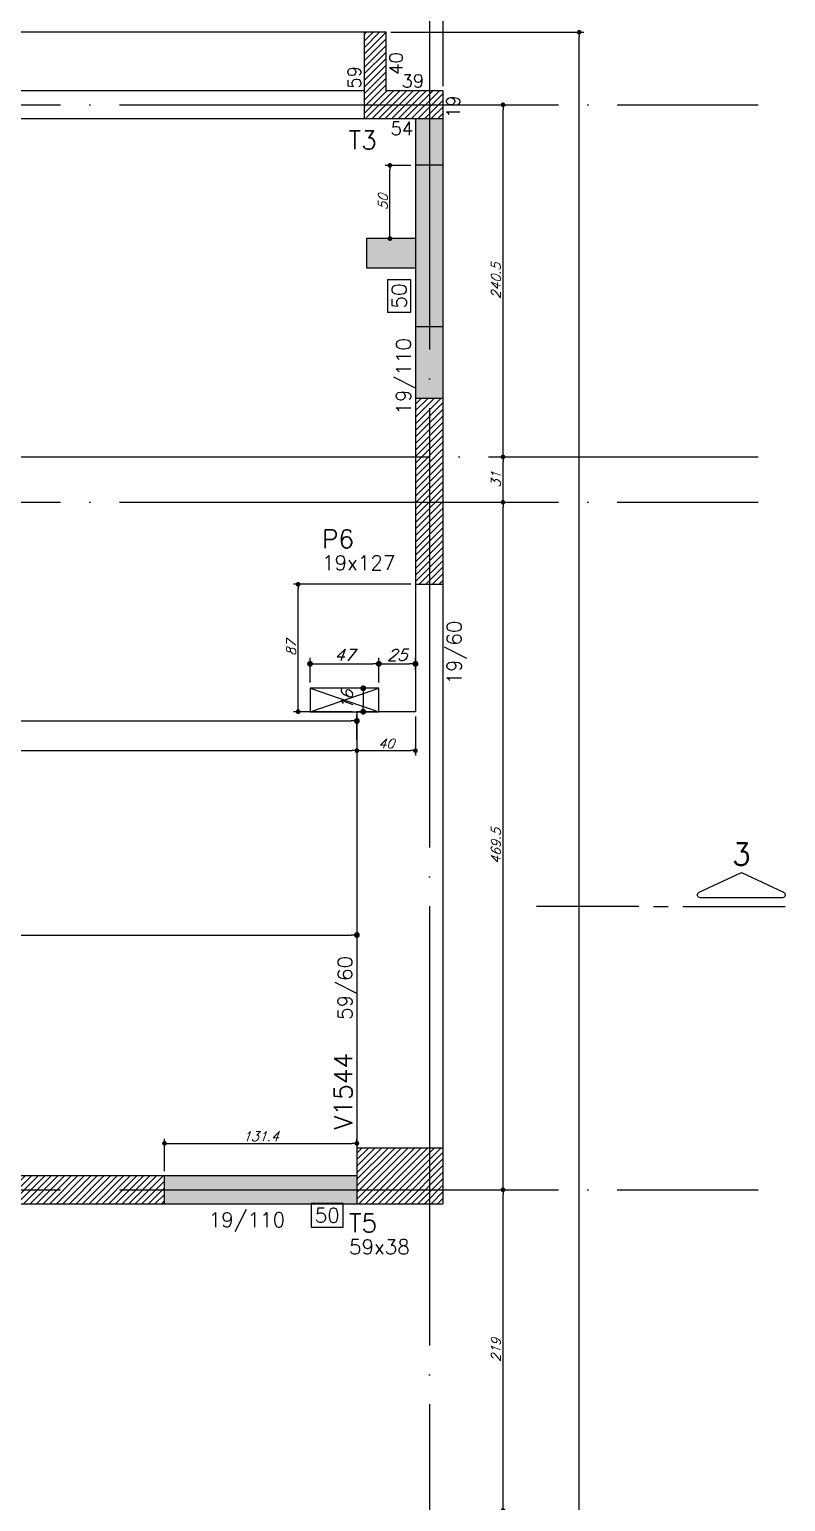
# Model space of a CAD drawing. Header units: millimetres. Extents: x -2368 to 4502, y -1988 to 2217.
# Drawn here: x 2552 to 3069, y 661 to 1666 of the extents above; entities that cross this region are included whole.
import ezdxf
from ezdxf.enums import TextEntityAlignment as Align

# ---------------------------------------------------------------- set-up
doc = ezdxf.new("R2010")
doc.units = ezdxf.units.MM
doc.header["$LTSCALE"] = 50
doc.linetypes.add('EIXO', pattern=[6.8, 6, -0.4, 0, -0.4])
for name, color, linetype in [('F-CORTE', 4, 'Continuous'), ('F-CORTE-INDICAÇÃO', 4, 'Continuous'), ('F-COTAS', 106, 'Continuous'), ('F-COTAS-FUROS', 50, 'Continuous'), ('F-DESNIVEL-1', 254, 'Continuous'), ('F-EIXO', 12, 'EIXO'), ('F-LAJES', 3, 'Continuous'), ('F-PILARES-DIM', 172, 'Continuous'), ('F-PILARES-HACH', 174, 'Continuous'), ('F-PILARES-NOME', 170, 'Continuous'), ('F-PILARES-S', 170, 'Continuous'), ('F-SOLIDO-CORTE', 71, 'Continuous'), ('F-TEXTO', 6, 'Continuous'), ('F-VIGAS', 3, 'Continuous'), ('F-VIGAS-DIM', 2, 'Continuous'), ('F-VIGAS-NOME', 4, 'Continuous'), ('F-VÃO', 1, 'Continuous')]:
    doc.layers.add(name, color=color, linetype=linetype)
doc.styles.add('CP-TEXT-INCL', font='romans.shx', dxfattribs={"oblique": 20})
doc.styles.add('MCP', font='romans.shx')
doc.styles.add('ROMANS', font='romans.shx')
doc.dimstyles.new('CP-COTAS-50', dxfattribs={"dimscale": 0.64, "dimtxt": 10, "dimasz": 5, "dimexe": 5, "dimexo": 5, "dimgap": 2.5, "dimtad": 1, "dimdec": 1, "dimdsep": 46, "dimtxsty": 'CP-TEXT-INCL', "dimblk1": 'DOT', "dimblk2": 'DOT', "dimsah": 1, "dimcen": 9, "dimclrd": 256, "dimclre": 256, "dimclrt": 256, "dimadec": 0, "dimazin": 0, "dimtfac": 1, "dimtdec": 1, "dimtmove": 2, "dimatfit": 3, "dimldrblk": 'DOT', "dimfxl": 0, "dimtolj": 1, "dimarcsym": 0})
doc.dimstyles.new('CP-COTAS-50-FUROS', dxfattribs={"dimscale": 0.8, "dimtxt": 10, "dimasz": 5, "dimexe": 5, "dimexo": 5, "dimgap": 2.5, "dimtad": 1, "dimdec": 0, "dimdsep": 46, "dimtxsty": 'CP-TEXT-INCL', "dimblk1": 'DOT', "dimblk2": 'DOT', "dimsah": 1, "dimcen": 9, "dimclrd": 256, "dimclre": 256, "dimclrt": 256, "dimadec": 0, "dimazin": 0, "dimtfac": 1, "dimtdec": 0, "dimtmove": 2, "dimatfit": 3, "dimldrblk": 'DOT', "dimfxl": 0, "dimtolj": 1, "dimarcsym": 0})

# ---------------------------------------------------------------- blocks, each defined once
blk = doc.blocks.new('*U5')
at = {"layer": 'F-VIGAS-DIM', "color": 1}
blk.add_lwpolyline([(0, 0), (22, 0), (22, 16), (0, 16)], close=True, dxfattribs=at)
at = {"layer": 'F-VIGAS-DIM', "style": 'MCP'}
blk.add_attdef('DIM', text='', height=10, dxfattribs=at).set_placement((11, 8), align=Align.MIDDLE_CENTER)
blk = doc.blocks.new('*U7')
at = {"layer": 'F-CORTE-INDICAÇÃO'}
for p, q in [((70, 0), (0, 0)), ((80, 0), (90, 0)), ((100, 0), (170, 0))]:
    blk.add_line(p, q, dxfattribs=at)
blk.add_lwpolyline([(112, 6, -0.802585), (111.2, 9.8), (140, 23.3), (168.8, 9.8, -0.802585), (168, 6)], format="xyb", close=True, dxfattribs=at)
at = {"layer": 'F-CORTE-INDICAÇÃO', "style": 'ROMANS'}
blk.add_attdef('CORTE', text='', height=15, dxfattribs=at).set_placement((140, 35.8), align=Align.MIDDLE_CENTER)
at = {"layer": 'F-CORTE-INDICAÇÃO', "color": 2, "style": 'ROMANS'}
blk.add_attdef('FOLHA', text='', height=12, dxfattribs=at).set_placement((140, -10), align=Align.MIDDLE_CENTER)
blk = doc.blocks.new('*U17')
at = {"layer": 'F-EIXO'}
blk.add_line((0, 0), (0, -2728.6), dxfattribs=at)
at = {"layer": 'F-TEXTO', "style": 'ROMANS'}
blk.add_attdef('EIXO', text='', height=17.5, rotation=360, dxfattribs=at).set_placement((0, 28.2), align=Align.MIDDLE_CENTER)
blk = doc.blocks.new('*U13')
at = {"layer": 'F-EIXO'}
blk.add_line((0, 0), (4857.5, 0), dxfattribs=at)
at = {"layer": 'F-TEXTO', "style": 'ROMANS'}
blk.add_attdef('EIXO', text='', height=17.5, dxfattribs=at).set_placement((-28.2, 0), align=Align.MIDDLE_CENTER)
blk = doc.blocks.new('*U14')
at = {"layer": 'F-EIXO'}
blk.add_line((0, 0), (4945.5, 0), dxfattribs=at)
at = {"layer": 'F-TEXTO', "style": 'ROMANS'}
blk.add_attdef('EIXO', text='', height=17.5, dxfattribs=at).set_placement((-28.2, 0), align=Align.MIDDLE_CENTER)
blk = doc.blocks.new('_DOT')
at = {"color": 0, "linetype": 'ByBlock'}
blk.add_line((-0.5, 0), (-1, 0), dxfattribs=at)
at = {"color": 0, "linetype": 'ByBlock', "const_width": 0.5}
blk.add_lwpolyline([(-0.25, 0, 1), (0.25, 0, 1)], format="xyb", close=True, dxfattribs=at)
blk = doc.blocks.new('*D117')
at = {"layer": 'DEFPOINTS', "color": 0, "transparency": 16777216}
for p in [(2070, 1173.9), (2776, 1173.9), (2776, 1173.9)]:
    blk.add_point(p, dxfattribs=at)
at = {"layer": 'F-COTAS', "lineweight": -2, "transparency": 16777216}
blk.add_line((2073.2, 1173.9), (2772.8, 1173.9), dxfattribs=at)
at = {"layer": 'F-COTAS', "lineweight": -2, "transparency": 16777216, "xscale": 3.2, "yscale": 3.2, "zscale": 3.2, "rotation": 180}
blk.add_blockref('_DOT', (2070, 1173.9), dxfattribs=at)
at = {"layer": 'F-COTAS', "lineweight": -2, "transparency": 16777216, "xscale": 3.2, "yscale": 3.2, "zscale": 3.2}
blk.add_blockref('_DOT', (2776, 1173.9), dxfattribs=at)
at = {"layer": 'F-COTAS', "transparency": 16777216, "insert": (2423, 1178.7), "char_height": 6.4, "attachment_point": 5, "style": 'CP-TEXT-INCL'}
blk.add_mtext('\\A1;706', dxfattribs=at)
blk = doc.blocks.new('*D146')
at = {"layer": 'DEFPOINTS', "color": 0, "transparency": 16777216}
for p in [(2735.9, 1287.5), (2816, 1287.5), (2776, 1200.5)]:
    blk.add_point(p, dxfattribs=at)
at = {"layer": 'F-COTAS', "lineweight": -2, "transparency": 16777216}
for p, q in [((2812.8, 1287.5), (2732.7, 1287.5)), ((2735.9, 1203.7), (2735.9, 1284.3)), ((2772.8, 1200.5), (2732.7, 1200.5))]:
    blk.add_line(p, q, dxfattribs=at)
at = {"layer": 'F-COTAS', "lineweight": -2, "transparency": 16777216, "xscale": 3.2, "yscale": 3.2, "zscale": 3.2}
for p, rotation in [((2735.9, 1287.5), 90), ((2735.9, 1200.5), 270)]:
    blk.add_blockref('_DOT', p, dxfattribs=dict(at, rotation=rotation))
at = {"layer": 'F-COTAS', "transparency": 16777216, "insert": (2731.1, 1244), "char_height": 6.4, "attachment_point": 5, "rotation": 90, "style": 'CP-TEXT-INCL'}
blk.add_mtext('\\A1;87', dxfattribs=at)
blk = doc.blocks.new('*D147')
at = {"layer": 'DEFPOINTS', "color": 0, "transparency": 16777216}
for p in [(2776, 1200.5), (2816, 1200.5), (2816, 1173.9)]:
    blk.add_point(p, dxfattribs=at)
at = {"layer": 'F-COTAS', "lineweight": -2, "transparency": 16777216}
for p, q in [((2776, 1197.3), (2776, 1170.7)), ((2816, 1197.3), (2816, 1170.7)), ((2779.2, 1173.9), (2812.8, 1173.9))]:
    blk.add_line(p, q, dxfattribs=at)
at = {"layer": 'F-COTAS', "lineweight": -2, "transparency": 16777216, "xscale": 3.2, "yscale": 3.2, "zscale": 3.2, "rotation": 180}
blk.add_blockref('_DOT', (2776, 1173.9), dxfattribs=at)
at = {"layer": 'F-COTAS', "lineweight": -2, "transparency": 16777216, "xscale": 3.2, "yscale": 3.2, "zscale": 3.2}
blk.add_blockref('_DOT', (2816, 1173.9), dxfattribs=at)
at = {"layer": 'F-COTAS', "transparency": 16777216, "insert": (2796, 1178.7), "char_height": 6.4, "attachment_point": 5, "style": 'CP-TEXT-INCL'}
blk.add_mtext('\\A1;40', dxfattribs=at)
blk = doc.blocks.new('*D148')
at = {"layer": 'DEFPOINTS', "color": 0, "transparency": 16777216}
for p in [(2798.6, 1573.6), (2816, 1573.6), (2805.9, 1523.6)]:
    blk.add_point(p, dxfattribs=at)
at = {"layer": 'F-COTAS', "lineweight": -2, "transparency": 16777216}
for p, q in [((2812.8, 1573.6), (2795.4, 1573.6)), ((2798.6, 1526.8), (2798.6, 1570.4)), ((2802.7, 1523.6), (2795.4, 1523.6))]:
    blk.add_line(p, q, dxfattribs=at)
at = {"layer": 'F-COTAS', "lineweight": -2, "transparency": 16777216, "xscale": 3.2, "yscale": 3.2, "zscale": 3.2}
for p, rotation in [((2798.6, 1573.6), 90), ((2798.6, 1523.6), 270)]:
    blk.add_blockref('_DOT', p, dxfattribs=dict(at, rotation=rotation))
at = {"layer": 'F-COTAS', "transparency": 16777216, "insert": (2793.8, 1548.6), "char_height": 6.4, "attachment_point": 5, "rotation": 90, "style": 'CP-TEXT-INCL'}
blk.add_mtext('\\A1;50', dxfattribs=at)
blk = doc.blocks.new('*D150')
at = {"layer": 'DEFPOINTS', "color": 0, "transparency": 16777216}
for p in [(2776, 905.7), (2776, 902.5), (2644.6, 883.5)]:
    blk.add_point(p, dxfattribs=at)
at = {"layer": 'F-COTAS', "lineweight": -2, "transparency": 16777216}
for p, q in [((2644.6, 886.7), (2644.6, 908.9)), ((2647.8, 905.7), (2772.8, 905.7)), ((2776, 905.7), (2776, 908.9))]:
    blk.add_line(p, q, dxfattribs=at)
at = {"layer": 'F-COTAS', "lineweight": -2, "transparency": 16777216, "xscale": 3.2, "yscale": 3.2, "zscale": 3.2, "rotation": 180}
blk.add_blockref('_DOT', (2644.6, 905.7), dxfattribs=at)
at = {"layer": 'F-COTAS', "lineweight": -2, "transparency": 16777216, "xscale": 3.2, "yscale": 3.2, "zscale": 3.2}
blk.add_blockref('_DOT', (2776, 905.7), dxfattribs=at)
at = {"layer": 'F-COTAS', "transparency": 16777216, "insert": (2710.3, 910.5), "char_height": 6.4, "attachment_point": 5, "style": 'CP-TEXT-INCL'}
blk.add_mtext('\\A1;131.4', dxfattribs=at)
blk = doc.blocks.new('*D170')
at = {"layer": 'DEFPOINTS', "color": 0, "transparency": 16777216}
for p in [(2835, 1741.136394), (2835, 1624.5), (-1200, 1438)]:
    blk.add_point(p, dxfattribs=at)
at = {"layer": 'F-COTAS', "lineweight": -2, "transparency": 16777216}
for p, q in [((-1200, 1441.2), (-1200, 1744.336394)), ((-1196.8, 1741.136394), (2831.8, 1741.136394)), ((2835, 1627.7), (2835, 1744.336394))]:
    blk.add_line(p, q, dxfattribs=at)
at = {"layer": 'F-COTAS', "lineweight": -2, "transparency": 16777216, "xscale": 3.2, "yscale": 3.2, "zscale": 3.2, "rotation": 180}
blk.add_blockref('_DOT', (-1200, 1741.136394), dxfattribs=at)
at = {"layer": 'F-COTAS', "lineweight": -2, "transparency": 16777216, "xscale": 3.2, "yscale": 3.2, "zscale": 3.2}
blk.add_blockref('_DOT', (2835, 1741.136394), dxfattribs=at)
at = {"layer": 'F-COTAS', "transparency": 16777216, "insert": (817.5, 1745.936394), "char_height": 6.4, "attachment_point": 5, "style": 'CP-TEXT-INCL'}
blk.add_mtext('\\A1;4035', dxfattribs=at)
blk = doc.blocks.new('*D176')
at = {"layer": 'DEFPOINTS', "color": 0, "transparency": 16777216}
for p in [(2825.5, 1705.8), (2825.5, 1700.6), (2835, 1624.5)]:
    blk.add_point(p, dxfattribs=at)
at = {"layer": 'F-COTAS', "lineweight": -2, "transparency": 16777216}
for p, q in [((2822.3, 1705.8), (2819.1, 1705.8)), ((2825.5, 1703.8), (2825.5, 1709)), ((2835, 1705.8), (2825.5, 1705.8)), ((2835, 1627.7), (2835, 1709)), ((2838.2, 1705.8), (2841.4, 1705.8))]:
    blk.add_line(p, q, dxfattribs=at)
at = {"layer": 'F-COTAS', "lineweight": -2, "transparency": 16777216, "xscale": 3.2, "yscale": 3.2, "zscale": 3.2}
blk.add_blockref('_DOT', (2825.5, 1705.8), dxfattribs=at)
at = {"layer": 'F-COTAS', "lineweight": -2, "transparency": 16777216, "xscale": 3.2, "yscale": 3.2, "zscale": 3.2, "rotation": 180}
blk.add_blockref('_DOT', (2835, 1705.8), dxfattribs=at)
at = {"layer": 'F-COTAS', "transparency": 16777216, "insert": (2851.2, 1717.8), "char_height": 6.4, "attachment_point": 5, "style": 'CP-TEXT-INCL'}
blk.add_mtext('\\A1;9.5', dxfattribs=at)
blk = doc.blocks.new('*D198')
at = {"layer": 'DEFPOINTS', "color": 0, "transparency": 16777216}
for p in [(2796, 1664.5), (2927.8, 1664.5), (2255, -894.5)]:
    blk.add_point(p, dxfattribs=at)
at = {"layer": 'F-COTAS', "lineweight": -2, "transparency": 16777216}
for p, q in [((2799.2, 1664.5), (2931, 1664.5)), ((2927.8, -891.3), (2927.8, 1661.3)), ((2258.2, -894.5), (2931, -894.5))]:
    blk.add_line(p, q, dxfattribs=at)
at = {"layer": 'F-COTAS', "lineweight": -2, "transparency": 16777216, "xscale": 3.2, "yscale": 3.2, "zscale": 3.2}
for p, rotation in [((2927.8, 1664.5), 90), ((2927.8, -894.5), 270)]:
    blk.add_blockref('_DOT', p, dxfattribs=dict(at, rotation=rotation))
at = {"layer": 'F-COTAS', "transparency": 16777216, "insert": (2923, 385), "char_height": 6.4, "attachment_point": 5, "rotation": 90, "style": 'CP-TEXT-INCL'}
blk.add_mtext('\\A1;2559', dxfattribs=at)
blk = doc.blocks.new('*D206')
at = {"layer": 'DEFPOINTS', "color": 0, "transparency": 16777216}
for p in [(2875.8, 874), (2875.8, 874), (2875.8, 655)]:
    blk.add_point(p, dxfattribs=at)
at = {"layer": 'F-COTAS', "lineweight": -2, "transparency": 16777216}
blk.add_line((2875.8, 658.2), (2875.8, 870.8), dxfattribs=at)
at = {"layer": 'F-COTAS', "lineweight": -2, "transparency": 16777216, "xscale": 3.2, "yscale": 3.2, "zscale": 3.2}
for p, rotation in [((2875.8, 874), 90), ((2875.8, 655), 270)]:
    blk.add_blockref('_DOT', p, dxfattribs=dict(at, rotation=rotation))
at = {"layer": 'F-COTAS', "transparency": 16777216, "insert": (2871, 764.5), "char_height": 6.4, "attachment_point": 5, "rotation": 90, "style": 'CP-TEXT-INCL'}
blk.add_mtext('\\A1;219', dxfattribs=at)
blk = doc.blocks.new('*D207')
at = {"layer": 'DEFPOINTS', "color": 0, "transparency": 16777216}
for p in [(2875.8, 1343.5), (2875.8, 1343.5), (2875.8, 874)]:
    blk.add_point(p, dxfattribs=at)
at = {"layer": 'F-COTAS', "lineweight": -2, "transparency": 16777216}
blk.add_line((2875.8, 877.2), (2875.8, 1340.3), dxfattribs=at)
at = {"layer": 'F-COTAS', "lineweight": -2, "transparency": 16777216, "xscale": 3.2, "yscale": 3.2, "zscale": 3.2}
for p, rotation in [((2875.8, 1343.5), 90), ((2875.8, 874), 270)]:
    blk.add_blockref('_DOT', p, dxfattribs=dict(at, rotation=rotation))
at = {"layer": 'F-COTAS', "transparency": 16777216, "insert": (2871, 1108.7), "char_height": 6.4, "attachment_point": 5, "rotation": 90, "style": 'CP-TEXT-INCL'}
blk.add_mtext('\\A1;469.5', dxfattribs=at)
blk = doc.blocks.new('*D208')
at = {"layer": 'DEFPOINTS', "color": 0, "transparency": 16777216}
for p in [(2875.8, 1374.5), (2875.8, 1374.5), (2875.8, 1343.5)]:
    blk.add_point(p, dxfattribs=at)
at = {"layer": 'F-COTAS', "lineweight": -2, "transparency": 16777216}
blk.add_line((2875.8, 1346.7), (2875.8, 1371.3), dxfattribs=at)
at = {"layer": 'F-COTAS', "lineweight": -2, "transparency": 16777216, "xscale": 3.2, "yscale": 3.2, "zscale": 3.2}
for p, rotation in [((2875.8, 1374.5), 90), ((2875.8, 1343.5), 270)]:
    blk.add_blockref('_DOT', p, dxfattribs=dict(at, rotation=rotation))
at = {"layer": 'F-COTAS', "transparency": 16777216, "insert": (2871, 1359), "char_height": 6.4, "attachment_point": 5, "rotation": 90, "style": 'CP-TEXT-INCL'}
blk.add_mtext('\\A1;31', dxfattribs=at)
blk = doc.blocks.new('*D209')
at = {"layer": 'DEFPOINTS', "color": 0, "transparency": 16777216}
for p in [(2875.8, 1615), (2875.8, 1615), (2875.8, 1374.5)]:
    blk.add_point(p, dxfattribs=at)
at = {"layer": 'F-COTAS', "lineweight": -2, "transparency": 16777216}
blk.add_line((2875.8, 1377.7), (2875.8, 1611.8), dxfattribs=at)
at = {"layer": 'F-COTAS', "lineweight": -2, "transparency": 16777216, "xscale": 3.2, "yscale": 3.2, "zscale": 3.2}
for p, rotation in [((2875.8, 1615), 90), ((2875.8, 1374.5), 270)]:
    blk.add_blockref('_DOT', p, dxfattribs=dict(at, rotation=rotation))
at = {"layer": 'F-COTAS', "transparency": 16777216, "insert": (2871, 1494.7), "char_height": 6.4, "attachment_point": 5, "rotation": 90, "style": 'CP-TEXT-INCL'}
blk.add_mtext('\\A1;240.5', dxfattribs=at)
blk = doc.blocks.new('*U356')
at = {"layer": 'F-VÃO'}
for p, q in [((0, 0), (47, 16)), ((0, 16), (47, 0))]:
    blk.add_line(p, q, dxfattribs=at)
at = {"layer": 'F-VÃO', "color": 3}
blk.add_lwpolyline([(0, 0), (47, 0), (47, 16), (0, 16)], close=True, dxfattribs=at)
blk = doc.blocks.new('*D420')
at = {"layer": 'DEFPOINTS', "color": 0, "transparency": 16777216}
for p in [(2291.5, 1076), (2776, 1051.5), (2776, 1048)]:
    blk.add_point(p, dxfattribs=at)
at = {"layer": 'F-COTAS-FUROS', "lineweight": -2, "transparency": 16777216}
for p, q in [((2291.5, 1072), (2291.5, 1044)), ((2295.5, 1048), (2772, 1048)), ((2776, 1047.5), (2776, 1044))]:
    blk.add_line(p, q, dxfattribs=at)
at = {"layer": 'F-COTAS-FUROS', "lineweight": -2, "transparency": 16777216, "xscale": 4, "yscale": 4, "zscale": 4, "rotation": 180}
blk.add_blockref('_DOT', (2291.5, 1048), dxfattribs=at)
at = {"layer": 'F-COTAS-FUROS', "lineweight": -2, "transparency": 16777216, "xscale": 4, "yscale": 4, "zscale": 4}
blk.add_blockref('_DOT', (2776, 1048), dxfattribs=at)
at = {"layer": 'F-COTAS-FUROS', "transparency": 16777216, "insert": (2533.7, 1054), "char_height": 8, "attachment_point": 5, "style": 'CP-TEXT-INCL'}
blk.add_mtext('\\A1;485', dxfattribs=at)
blk = doc.blocks.new('*D422')
at = {"layer": 'DEFPOINTS', "color": 0, "transparency": 16777216}
for p in [(2776, 1194.2), (2292, 1177.4), (2776, 1177.4)]:
    blk.add_point(p, dxfattribs=at)
at = {"layer": 'F-COTAS-FUROS', "lineweight": -2, "transparency": 16777216}
for p, q in [((2292, 1181.4), (2292, 1198.2)), ((2776, 1181.4), (2776, 1198.2)), ((2296, 1194.2), (2772, 1194.2))]:
    blk.add_line(p, q, dxfattribs=at)
at = {"layer": 'F-COTAS-FUROS', "lineweight": -2, "transparency": 16777216, "xscale": 4, "yscale": 4, "zscale": 4, "rotation": 180}
blk.add_blockref('_DOT', (2292, 1194.2), dxfattribs=at)
at = {"layer": 'F-COTAS-FUROS', "lineweight": -2, "transparency": 16777216, "xscale": 4, "yscale": 4, "zscale": 4}
blk.add_blockref('_DOT', (2776, 1194.2), dxfattribs=at)
at = {"layer": 'F-COTAS-FUROS', "transparency": 16777216, "insert": (2534, 1200.2), "char_height": 8, "attachment_point": 5, "style": 'CP-TEXT-INCL'}
blk.add_mtext('\\A1;484', dxfattribs=at)
blk = doc.blocks.new('*D423')
at = {"layer": 'DEFPOINTS', "color": 0, "transparency": 16777216}
for p in [(2791, 1233.2), (2744, 1216.5), (2791, 1216.5)]:
    blk.add_point(p, dxfattribs=at)
at = {"layer": 'F-COTAS-FUROS', "lineweight": -2, "transparency": 16777216}
for p, q in [((2744, 1220.5), (2744, 1237.2)), ((2791, 1220.5), (2791, 1237.2)), ((2748, 1233.2), (2787, 1233.2))]:
    blk.add_line(p, q, dxfattribs=at)
at = {"layer": 'F-COTAS-FUROS', "lineweight": -2, "transparency": 16777216, "xscale": 4, "yscale": 4, "zscale": 4, "rotation": 180}
blk.add_blockref('_DOT', (2744, 1233.2), dxfattribs=at)
at = {"layer": 'F-COTAS-FUROS', "lineweight": -2, "transparency": 16777216, "xscale": 4, "yscale": 4, "zscale": 4}
blk.add_blockref('_DOT', (2791, 1233.2), dxfattribs=at)
at = {"layer": 'F-COTAS-FUROS', "transparency": 16777216, "insert": (2767.5, 1239.2), "char_height": 8, "attachment_point": 5, "style": 'CP-TEXT-INCL'}
blk.add_mtext('\\A1;47', dxfattribs=at)
blk = doc.blocks.new('*D424')
at = {"layer": 'DEFPOINTS', "color": 0, "transparency": 16777216}
for p in [(2816, 1233.2), (2791, 1216.5), (2816, 1225.3)]:
    blk.add_point(p, dxfattribs=at)
at = {"layer": 'F-COTAS-FUROS', "lineweight": -2, "transparency": 16777216}
for p, q in [((2791, 1220.5), (2791, 1237.2)), ((2816, 1229.3), (2816, 1237.2)), ((2795, 1233.2), (2812, 1233.2))]:
    blk.add_line(p, q, dxfattribs=at)
at = {"layer": 'F-COTAS-FUROS', "lineweight": -2, "transparency": 16777216, "xscale": 4, "yscale": 4, "zscale": 4, "rotation": 180}
blk.add_blockref('_DOT', (2791, 1233.2), dxfattribs=at)
at = {"layer": 'F-COTAS-FUROS', "lineweight": -2, "transparency": 16777216, "xscale": 4, "yscale": 4, "zscale": 4}
blk.add_blockref('_DOT', (2816, 1233.2), dxfattribs=at)
at = {"layer": 'F-COTAS-FUROS', "transparency": 16777216, "insert": (2803.5, 1239.2), "char_height": 8, "attachment_point": 5, "style": 'CP-TEXT-INCL'}
blk.add_mtext('\\A1;25', dxfattribs=at)
blk = doc.blocks.new('*D425')
at = {"layer": 'DEFPOINTS', "color": 0, "transparency": 16777216}
for p in [(2781.3, 1216.5), (2780.3, 1200.5), (2781.3, 1200.5)]:
    blk.add_point(p, dxfattribs=at)
at = {"layer": 'F-COTAS-FUROS', "lineweight": -2, "transparency": 16777216}
for p, q in [((2777.3, 1216.5), (2776.3, 1216.5)), ((2780.3, 1212.5), (2780.3, 1204.5)), ((2777.3, 1200.5), (2776.3, 1200.5))]:
    blk.add_line(p, q, dxfattribs=at)
at = {"layer": 'F-COTAS-FUROS', "lineweight": -2, "transparency": 16777216, "xscale": 4, "yscale": 4, "zscale": 4}
for p, rotation in [((2780.3, 1216.5), 90), ((2780.3, 1200.5), 270)]:
    blk.add_blockref('_DOT', p, dxfattribs=dict(at, rotation=rotation))
at = {"layer": 'F-COTAS-FUROS', "transparency": 16777216, "insert": (2769.3, 1208.5), "char_height": 8, "attachment_point": 5, "rotation": 90, "style": 'CP-TEXT-INCL'}
blk.add_mtext('\\A1;16', dxfattribs=at)

msp = doc.modelspace()

# ---------------------------------------------------------------- hatches: boundary and pattern name
at = {"layer": 'F-PILARES-HACH', "linetype": 'Continuous'}
h = msp.add_hatch(dxfattribs=at)
h.set_pattern_fill('ANSI31', color=256, style=0)
h.paths.add_polyline_path([(2781, 1664.5), (2781, 1605.5), (2835, 1605.5), (2835, 1624.5), (2796, 1624.5), (2796, 1664.5)], flags=16)
h = msp.add_hatch(dxfattribs=at)
h.set_pattern_fill('ANSI31', color=256, style=0)
h.paths.add_polyline_path([(2816, 1287.5), (2835, 1287.5), (2835, 1414.5), (2816, 1414.5)], flags=16)
h = msp.add_hatch(dxfattribs=at)
h.set_pattern_fill('ANSI31', color=256, style=0)
h.paths.add_polyline_path([(2776, 864.5), (2835, 864.5), (2835, 902.5), (2776, 902.5)], flags=16)
h = msp.add_hatch(dxfattribs=at)
h.set_pattern_fill('ANSI31', color=256, style=0)
h.paths.add_polyline_path([(2495.5, 864.5), (2644.5, 864.5), (2644.5, 883.5), (2495.5, 883.5)], flags=16)
at = {"layer": 'F-SOLIDO-CORTE', "linetype": 'Continuous'}
msp.add_hatch(color=256, dxfattribs=at).paths.add_polyline_path([(2816, 1573.63), (2816, 1523.63), (2782.65, 1523.63), (2782.65, 1503.63), (2816, 1503.63), (2816, 1463.63), (2835, 1463.63), (2835, 1573.63)])

# ---------------------------------------------------------------- linework, layer by layer
at = {"layer": 'F-CORTE', "linetype": 'Continuous'}
msp.add_lwpolyline([(2782.65, 1503.63), (2816, 1503.63), (2816, 1463.63), (2835, 1463.63), (2835, 1573.63), (2816, 1573.63), (2816, 1523.63), (2782.65, 1523.63)], dxfattribs=at)
at = {"layer": 'F-DESNIVEL-1', "linetype": 'Continuous'}
for points in [[(2816, 1414.6), (2835, 1414.6), (2835, 1605.4)], [(2816, 1414.6), (2835, 1605.4), (2816, 1605.4)], [(2816, 1414.6), (2816, 1605.4), (2816, 1414.6)], [(2644.6, 883.5), (2644.6, 864.5), (2775.9, 864.5)], [(2644.6, 883.5), (2775.9, 864.5), (2775.9, 883.5)], [(2644.6, 883.5), (2775.9, 883.5), (2644.6, 883.5)]]:
    msp.add_solid(points, dxfattribs=at)
at = {"layer": 'F-LAJES', "linetype": 'Continuous'}
msp.add_line((2781, 1664.5), (1338, 1664.5), dxfattribs=at)
at = {"layer": 'F-PILARES-S', "linetype": 'Continuous'}
for points in [[(2781, 1664.5), (2781, 1605.5), (2835, 1605.5), (2835, 1624.5), (2796, 1624.5), (2796, 1664.5), (2781, 1664.5)], [(2816, 1287.5), (2835, 1287.5), (2835, 1414.5), (2816, 1414.5), (2816, 1287.5)], [(2776, 864.5), (2835, 864.5), (2835, 902.5), (2776, 902.5), (2776, 864.5)], [(2495.5, 864.5), (2644.5, 864.5), (2644.5, 883.5), (2495.5, 883.5), (2495.5, 864.5)]]:
    msp.add_lwpolyline(points, dxfattribs=at)
at = {"layer": 'F-SOLIDO-CORTE', "linetype": 'Continuous'}
msp.add_lwpolyline([(2816, 1573.63), (2816, 1523.63), (2782.65, 1523.63), (2782.65, 1503.63), (2816, 1503.63), (2816, 1463.63), (2835, 1463.63), (2835, 1573.63), (2816, 1573.63)], dxfattribs=at)
at = {"layer": 'F-VIGAS'}
for points in [[(2781, 1624.5), (2108, 1624.5)], [(2108, 1605.5), (2781, 1605.5)], [(2816, 1605.5), (2816, 1414.5)], [(2835, 1414.5), (2835, 1605.5)], [(2816, 1287.5), (2816, 1200.5)], [(2835, 1200.5), (2835, 1287.5)], [(2776, 1200.5), (2776, 902.5)], [(2816, 1200.5), (2776, 1200.5)], [(2835, 902.5), (2835, 1200.5)], [(2776, 883.5), (2644.5, 883.5)], [(2644.5, 864.5), (2776, 864.5)]]:
    msp.add_lwpolyline(points, dxfattribs=at)

# ---------------------------------------------------------------- block references
at = {"layer": 'F-CORTE-INDICAÇÃO', "linetype": 'Continuous'}
ref = msp.add_blockref('*U7', (2898.63, 1067.46), dxfattribs=at)
ref.add_attrib('CORTE', '3', dxfattribs={"height": 15, "style": 'ROMANS'}).set_placement((3038.63, 1103.22), align=Align.MIDDLE_CENTER)
at = {"layer": 'F-EIXO', "linetype": 'Continuous'}
for name, p in [('*U17', (2825.5, 1747.82)), ('*U13', (-1807.52, 1615)), ('*U14', (-1895.47, 1374.5)), ('*U13', (-1807.52, 1343.5)), ('*U13', (-1807.52, 874))]:
    msp.add_blockref(name, p, dxfattribs=at)
at = {"layer": 'F-VIGAS-DIM', "linetype": 'Continuous', "rotation": 90}
msp.add_blockref('*U5', (2812.88, 1473.39), dxfattribs=at).add_auto_attribs({'DIM': '50'})
at = {"layer": 'F-VIGAS-DIM', "linetype": 'Continuous'}
msp.add_blockref('*U5', (2744.74, 848.56), dxfattribs=at).add_auto_attribs({'DIM': '50'})
at = {"layer": 'F-VÃO'}
msp.add_blockref('*U356', (2744, 1200.5), dxfattribs=at)

# ---------------------------------------------------------------- texts
at = {"layer": 'F-PILARES-DIM', "linetype": 'Continuous', "style": 'MCP'}
for s, p in [('40', (2807.25, 1635.5)), ('59', (2778.75, 1626)), ('19', (2846.25, 1606))]:
    msp.add_text(s, height=9, rotation=90, dxfattribs=at).set_placement(p)
for s, height, p in [('39', 9, (2806.5, 1626.75)), ('54', 9, (2799, 1594.25)), ('19x127', 10, (2752.15, 1297.23)), ('59x38', 10, (2770.6, 829.98))]:
    msp.add_text(s, height=height, dxfattribs=at).set_placement(p)
at = {"layer": 'F-PILARES-NOME', "linetype": 'Continuous', "style": 'MCP'}
for s, p in [('T3', (2770.31, 1584.57)), ('P6', (2752.15, 1312.23)), ('T5', (2770.6, 844.98))]:
    msp.add_text(s, height=12.5, dxfattribs=at).set_placement(p)
at = {"layer": 'F-VIGAS-DIM', "linetype": 'Continuous', "style": 'MCP'}
for s, p in [('19/110', (2812.88, 1403.39)), ('19/60', (2847.5, 1219)), ('59/60', (2772.88, 990))]:
    msp.add_text(s, height=10, rotation=90, dxfattribs=at).set_placement(p)
msp.add_text('19/110', height=10, dxfattribs=at).set_placement((2674.74, 848.56))
at = {"layer": 'F-VIGAS-NOME', "linetype": 'Continuous', "style": 'MCP'}
msp.add_text('V1544', height=12.5, rotation=90, dxfattribs=at).set_placement((2772.88, 915))

# ---------------------------------------------------------------- dimensions: what is measured, and where the dimension line sits
at = {"layer": 'F-COTAS'}
for base, p1, p2, picture, middle in [((2835, 1741.14), (-1200, 1438), (2835, 1624.5), '*D170', (817.5, 1745.94)), ((2816, 1173.87), (2776, 1200.5), (2816, 1200.5), '*D147', (2796, 1178.67)), ((2776, 905.74), (2644.6, 883.5), (2776, 902.5), '*D150', (2710.3, 910.54))]:
    dim = msp.add_linear_dim(base=base, p1=p1, p2=p2, dimstyle='CP-COTAS-50', dxfattribs=at)
    dim.commit()
    dim.dimension.update_dxf_attribs({"geometry": picture, "text_midpoint": middle})
dim = msp.add_linear_dim(base=(2825.5, 1705.84), p1=(2835, 1624.5), p2=(2825.5, 1700.63), dimstyle='CP-COTAS-50', dxfattribs=at)
dim.commit()
dim.dimension.update_dxf_attribs({"geometry": '*D176', "text_midpoint": (2851.17, 1717.84), "dimtype": 160})
for base, p1, p2, angle, picture, middle in [((2927.77, 1664.5), (2255, -894.5), (2796, 1664.5), 90, '*D198', (2922.97, 385)), ((2875.82, 1615), (2875.82, 1374.5), (2875.82, 1615), 90, '*D209', (2871.02, 1494.75)), ((2798.58, 1573.63), (2805.88, 1523.63), (2816, 1573.63), 90, '*D148', (2793.78, 1548.63)), ((2875.82, 1374.5), (2875.82, 1343.5), (2875.82, 1374.5), 90, '*D208', (2871.02, 1359)), ((2875.82, 1343.5), (2875.82, 874), (2875.82, 1343.5), 90, '*D207', (2871.02, 1108.75)), ((2735.94, 1287.5), (2776, 1200.5), (2816, 1287.5), 90, '*D146', (2731.14, 1244)), ((2776, 1173.87), (2070, 1173.87), (2776, 1173.87), 180, '*D117', (2423, 1178.67)), ((2875.82, 874), (2875.82, 655), (2875.82, 874), 90, '*D206', (2871.02, 764.5))]:
    dim = msp.add_linear_dim(base=base, p1=p1, p2=p2, angle=angle, dimstyle='CP-COTAS-50', dxfattribs=at)
    dim.commit()
    dim.dimension.update_dxf_attribs({"geometry": picture, "text_midpoint": middle})
at = {"layer": 'F-COTAS-FUROS'}
for base, p1, p2, picture, middle in [((2791, 1233.17), (2744, 1216.5), (2791, 1216.5), '*D423', (2767.5, 1239.17)), ((2816, 1233.17), (2791, 1216.5), (2816, 1225.27), '*D424', (2803.5, 1239.17)), ((2776, 1194.21), (2291.97, 1177.43), (2776, 1177.43), '*D422', (2533.99, 1200.21)), ((2776, 1048.02), (2291.48, 1075.95), (2776, 1051.5), '*D420', (2533.74, 1054.02))]:
    dim = msp.add_linear_dim(base=base, p1=p1, p2=p2, dimstyle='CP-COTAS-50-FUROS', dxfattribs=at)
    dim.commit()
    dim.dimension.update_dxf_attribs({"geometry": picture, "text_midpoint": middle})
dim = msp.add_linear_dim(base=(2780.28, 1200.5), p1=(2781.28, 1216.5), p2=(2781.28, 1200.5), angle=90, dimstyle='CP-COTAS-50-FUROS', dxfattribs=at)
dim.commit()
dim.dimension.update_dxf_attribs({"geometry": '*D425', "text_midpoint": (2769.28, 1208.5)})

doc.saveas('drawing.dxf')
